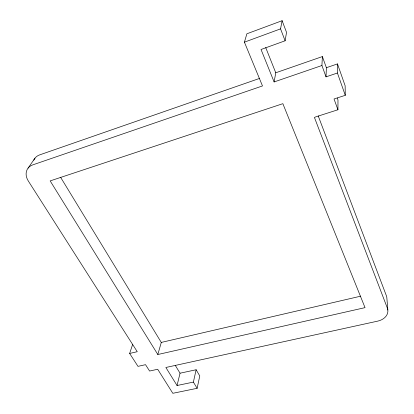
<?xml version="1.0" encoding="UTF-8"?>
<svg xmlns="http://www.w3.org/2000/svg" width="414" height="414" viewBox="0 0 414 414"><rect width="100%" height="100%" fill="white"/><g stroke="black" fill="none" stroke-linecap="round" stroke-linejoin="round"><path stroke-width="0.62" d="M177.047 385.512L180.049 373.2L196.117 369.754L193.39 382.101L177.047 385.512L165.864 367.482L377.723 321.124A14.071 10.5 -0.5 0 0 387.359 308.125L314.443 117.483A8.187 7.359 -2.9 0 1 316.068 116.774L337.933 109.762L337.984 100.007L337.275 98.035M337.42 73.014L337.482 63.906L326.382 67.705L326.025 76.859L337.42 73.014L345.271 95.313L334.031 98.977L337.933 109.762M321.921 65.515L322.382 56.573L275.765 72.781L274.109 81.946L321.921 65.515L326.025 76.859M274.109 81.946L261.032 49.489L285.111 40.789L286.54 32.375L282.115 20.7L246.884 33.788L244.41 42.166L262.486 85.936L32.789 164.865A15.085 11.659 30.9 0 0 28.307 181.006L137.246 351.703L129.644 353.452L137.986 366.354L145.526 364.677L149.589 371.042L157.693 369.267L172.814 393.3L197.131 388.311L199.771 375.928L196.117 369.754M285.111 40.789L280.552 28.871L282.115 20.7M157.827 354.519L50.161 180.902L282.865 103.676L365.029 307.638L157.827 354.519L161.284 342.425L60.604 177.306M129.644 353.452L132.625 344.448M28.059 168.141L34.999 158.127M244.41 42.166L280.552 28.871M259.619 78.396L39.656 154.883A14.749 11.53 31.4 0 0 33.798 160.166M161.284 342.425L360.729 296.165M175.319 365.443L180.049 373.2M193.39 382.101L197.131 388.311M265.7 47.532L275.765 72.781M318.216 115.93L386.36 295.71A13.776 10.407 -0.8 0 1 386.831 297.588L387.835 310.019M322.382 56.573L326.382 67.705M337.482 63.906L345.141 85.791L345.271 95.313"/></g></svg>
